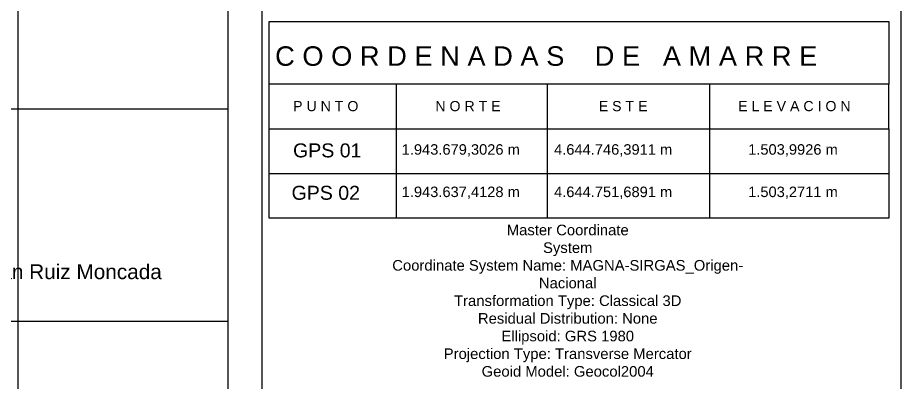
# Model space of a CAD drawing. Header units: metres. Extents: x 4644593 to 4645617, y 1943075 to 1943927.
# Drawn here: x 4645199.8 to 4645616.2, y 1943471.1 to 1943643.1 of the extents above; entities that cross this region are included whole.
import ezdxf
from ezdxf.enums import TextEntityAlignment as Align

# ---------------------------------------------------------------- set-up
doc = ezdxf.new("R2010")
doc.units = ezdxf.units.M
for name, color, linetype in [('C-ANNO-TABL', 1, 'Continuous'), ('C-ANNO-TABL-TITL', 150, 'Continuous'), ('C-ANNO-TABL-TTBL', 5, 'Continuous'), ('MAPA_CUADRICULA', 8, 'Continuous'), ('MAPA_MARCO', 7, 'Continuous'), ('Rotulo', 7, 'Continuous')]:
    doc.layers.add(name, color=color, linetype=linetype)
doc.layers.add('CONVENCIONES', color=7, linetype='Continuous', lineweight=25)
doc.styles.add('F', font='swissk.ttf')

msp = doc.modelspace()

# ---------------------------------------------------------------- linework, layer by layer
for points in [[(4644593.41, 1943926.77), (4645314.79, 1943926.77), (4645314.79, 1943075.29), (4644593.41, 1943075.29)], [(4645616.15, 1943926.77), (4645314.79, 1943926.77), (4645314.79, 1943075.29), (4645616.15, 1943075.29)]]:
    msp.add_lwpolyline(points, close=True)
at = {"layer": 'C-ANNO-TABL', "color": 7, "linetype": 'Continuous', "lineweight": -3}
for points in [[(4645318.24, 1943590.67), (4645415.11, 1943590.67), (4645510.56, 1943590.67), (4645610.27, 1943590.67), (4645610.27, 1943611.75)], [(4645378.08, 1943611.75), (4645378.08, 1943590.67), (4645378.08, 1943569.59), (4645378.08, 1943548.51)], [(4645449.34, 1943611.75), (4645449.34, 1943590.67), (4645449.34, 1943569.59), (4645449.34, 1943548.51)], [(4645525.85, 1943611.75), (4645525.85, 1943590.67), (4645525.85, 1943569.59), (4645525.85, 1943548.51)], [(4645318.24, 1943569.59), (4645415.11, 1943569.59), (4645510.56, 1943569.59), (4645610.27, 1943569.59)]]:
    msp.add_lwpolyline(points, dxfattribs=at)
at = {"layer": 'C-ANNO-TABL-TTBL', "color": 7, "linetype": 'Continuous', "lineweight": -3}
msp.add_lwpolyline([(4645610.27, 1943590.67), (4645610.27, 1943569.59), (4645610.27, 1943548.51), (4645510.56, 1943548.51), (4645415.11, 1943548.51), (4645318.24, 1943548.51), (4645318.24, 1943564.32), (4645318.24, 1943580.13), (4645318.24, 1943595.94), (4645318.24, 1943641.26), (4645610.27, 1943641.26), (4645610.27, 1943611.75), (4645510.56, 1943611.75), (4645415.11, 1943611.75), (4645318.24, 1943611.75)], dxfattribs=at)
at = {"layer": 'MAPA_CUADRICULA'}
for p, q in [((4645200, 1943099.85), (4645200, 1943909.58)), ((4644613.98, 1943600), (4645299.01, 1943600)), ((4644613.98, 1943500), (4645299.01, 1943500))]:
    msp.add_line(p, q, dxfattribs=at)
at = {"layer": 'MAPA_MARCO'}
msp.add_line((4645299.01, 1943099.85), (4645299.01, 1943909.58), dxfattribs=at)

# ---------------------------------------------------------------- texts
at = {"layer": 'C-ANNO-TABL-TITL', "color": 7, "linetype": 'Continuous', "lineweight": -3, "attachment_point": 1, "style": 'F'}
for s, insert, char_height in [('C O O R D E N A D A S    D E   A M A R R E ', (4645321.1, 1943629.54), 9.1943), ('P U N T O ', (4645329.58, 1943603.73), 4.777), ('N O R T E', (4645396.6, 1943603.73), 4.777), (' E S T E', (4645471.72, 1943603.73), 4.777), ('E L E V A C I O N', (4645539.23, 1943603.73), 4.7775), ('GPS 01', (4645329.55, 1943583.75), 6.59), ('{\\H0.75x;\\C0;1.943.679,3026 m}', (4645380.75, 1943583.37), 6.5896), ('{\\H0.75x;\\C0;4.644.746,3911 m}', (4645452.55, 1943583.37), 6.5896), ('{\\H0.75x;\\C0;1.503,9926 m}', (4645543.99, 1943583.37), 6.5896), ('GPS 02', (4645328.86, 1943563.75), 6.59), ('{\\H0.75x;\\C0;1.943.637,4128 m}', (4645380.75, 1943563.38), 6.5896), ('{\\H0.75x;\\C0;4.644.751,6891 m}', (4645452.55, 1943563.37), 6.5896), ('{\\H0.75x;\\C0;1.503,2711 m}', (4645543.99, 1943563.38), 6.5896)]:
    msp.add_mtext(s, dxfattribs=dict(at, insert=insert, char_height=char_height))
at = {"layer": 'CONVENCIONES', "insert": (4645458.98, 1943545.42), "char_height": 5, "width": 271.8239, "attachment_point": 2, "style": 'F'}
msp.add_mtext('Master Coordinate\\PSystem\\PCoordinate System Name: MAGNA-SIRGAS_Origen-\\PNacional\\PTransformation Type: Classical 3D\\PResidual Distribution: None\\PEllipsoid: GRS 1980\\PProjection Type: Transverse Mercator\\P\\pxsm1.5;Geoid Model: Geocol2004', dxfattribs=at)
at = {"layer": 'Rotulo', "lineweight": 0, "style": 'F'}
msp.add_text(' German Ruiz Moncada', height=7, dxfattribs=at).set_placement((4645216.1, 1943523.38), align=Align.MIDDLE)

doc.saveas('drawing.dxf')
